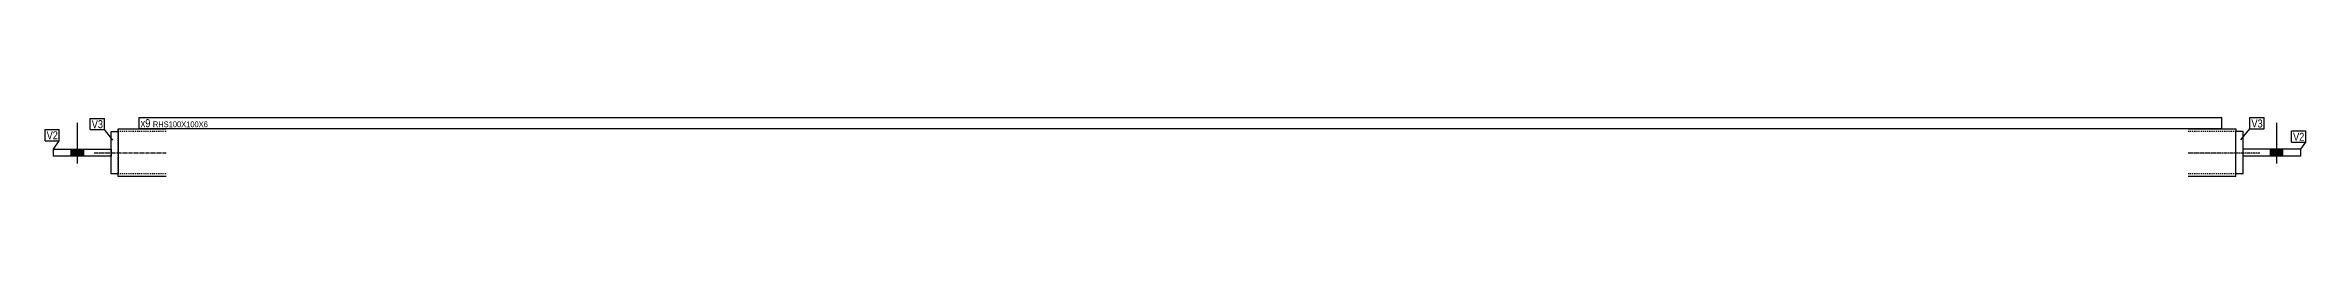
# Model space of a CAD drawing. Header units: millimetres. Extents: x 12 to 15205, y 12 to 391.
# Drawn here: x 12 to 4730, y 12 to 136 of the extents above; entities that cross this region are included whole.
import ezdxf

# ---------------------------------------------------------------- set-up
doc = ezdxf.new("R2010")
doc.units = ezdxf.units.MM
doc.linetypes.add('DXK_LINE_DOT2', pattern=[3.9198, 1.9599, -1.9599])
doc.linetypes.add('DXK_LINE_DOT3', pattern=[5.9187, 2.979, -0.9799, 0.9799, -0.9799])
doc.layers.add('STÅL', color=7, linetype='Continuous')
doc.layers.add('TEKST', color=7, linetype='Continuous')
doc.styles.add('Arial Narrow', font='ARIALN.TTF', dxfattribs={"height": 0.2})

msp = doc.modelspace()

# ---------------------------------------------------------------- hatches: boundary and pattern name
at = {"layer": 'STÅL', "linetype": 'Continuous'}
for points in [[(66.5, 54.5), (92.5, 54.5), (92.5, 69.5), (66.5, 69.5)], [(66.5, 54.5), (92.5, 54.5), (92.5, 69.5), (66.5, 69.5)], [(4682.5, 69.5), (4656.5, 69.5), (4656.5, 54.5), (4682.5, 54.5)], [(4682.5, 69.5), (4656.5, 69.5), (4656.5, 54.5), (4682.5, 54.5)]]:
    msp.add_hatch(color=96, dxfattribs=at).paths.add_polyline_path(points)

# ---------------------------------------------------------------- linework, layer by layer
at = {"layer": 'STÅL', "color": 96, "linetype": 'Continuous'}
for p, q in [((79.5, 39.5), (79.5, 124.5)), ((79.5, 39.5), (79.5, 124.5)), ((4669.5, 39.5), (4669.5, 124.5)), ((4669.5, 39.5), (4669.5, 124.5)), ((66.5, 54.5), (66.5, 69.5)), ((66.5, 54.5), (66.5, 69.5)), ((92.5, 54.5), (92.5, 69.5)), ((92.5, 54.5), (92.5, 69.5)), ((4656.5, 54.5), (4656.5, 69.5)), ((4656.5, 54.5), (4656.5, 69.5)), ((4682.5, 54.5), (4682.5, 69.5)), ((4682.5, 54.5), (4682.5, 69.5))]:
    msp.add_line(p, q, dxfattribs=at)
at = {"layer": 'STÅL', "color": 2, "linetype": 'Continuous'}
for p, q in [((149.5, 18), (149.5, 106)), ((149.5, 106), (164.5, 106)), ((164.5, 106), (164.5, 112)), ((164.5, 112), (264.5, 112)), ((164.5, 106), (164.5, 18)), ((4484.5, 112), (4584.5, 112)), ((4584.5, 112), (4584.5, 111.1)), ((4584.5, 111.1), (4584.5, 108.5)), ((4584.5, 108.5), (4584.5, 106)), ((4599.5, 106), (4584.5, 106)), ((4584.5, 18), (4584.5, 106)), ((4599.5, 18), (4599.5, 106)), ((29.5, 54.5), (29.5, 69.5)), ((29.5, 69.5), (149.5, 69.5)), ((149.5, 54.5), (29.5, 54.5)), ((149.5, 69.5), (149.5, 54.5)), ((4719.5, 69.5), (4599.5, 69.5)), ((4599.5, 54.5), (4599.5, 69.5)), ((4719.5, 54.5), (4599.5, 54.5)), ((4719.5, 54.5), (4719.5, 69.5)), ((164.5, 18), (149.5, 18)), ((164.5, 12.9), (164.5, 18)), ((164.5, 12), (164.5, 12.9)), ((264.5, 12), (164.5, 12)), ((4584.5, 12), (4484.5, 12)), ((4599.5, 18), (4584.5, 18)), ((4584.5, 12), (4584.5, 18))]:
    msp.add_line(p, q, dxfattribs=at)
at = {"layer": 'STÅL', "color": 7, "linetype": 'DXK_LINE_DOT2'}
for p, q in [((164.5, 112), (164.5, 111.1)), ((164.5, 111.1), (164.5, 108.5)), ((264.5, 106), (164.5, 106)), ((164.5, 15.5), (164.5, 106)), ((4584.5, 106), (4484.5, 106)), ((4584.5, 112), (4584.5, 111.1)), ((4584.5, 18), (4584.5, 106)), ((264.5, 18), (164.5, 18)), ((4584.5, 18), (4484.5, 18))]:
    msp.add_line(p, q, dxfattribs=at)
at = {"layer": 'STÅL', "color": 7, "linetype": 'DXK_LINE_DOT3'}
for p, q in [((114.5, 62), (264.5, 62)), ((4484.5, 62), (4634.5, 62))]:
    msp.add_line(p, q, dxfattribs=at)

# ---------------------------------------------------------------- next in the draw order: wipeouts: each hides what was drawn before it
at = {"color": 0}
for points in [[(38.4, 89.9), (38.4, 107.4), (15, 107.4), (15, 89.9)], [(132.6, 113.1), (132.6, 130.6), (109.1, 130.6), (109.1, 113.1)], [(231.5, 115.2), (231.5, 132.7), (211.2, 132.7), (211.2, 115.2)], [(4640.1, 114.6), (4640.1, 132.1), (4616.7, 132.1), (4616.7, 114.6)], [(4727.2, 86.8), (4727.2, 104.3), (4703.7, 104.3), (4703.7, 86.8)]]:
    msp.add_wipeout(points, dxfattribs=at).dxf.layer = 'TEKST'

# ---------------------------------------------------------------- next in the draw order: wipeouts: each hides what was drawn before it
for points in [[(38.4, 89.9), (38.4, 107.4), (15, 107.4), (15, 89.9)], [(132.6, 113.1), (132.6, 130.6), (109.1, 130.6), (109.1, 113.1)], [(231.5, 115.2), (231.5, 132.7), (211.2, 132.7), (211.2, 115.2)], [(4640.1, 114.6), (4640.1, 132.1), (4616.7, 132.1), (4616.7, 114.6)], [(4727.2, 86.8), (4727.2, 104.3), (4703.7, 104.3), (4703.7, 86.8)]]:
    msp.add_wipeout(points, dxfattribs=at).dxf.layer = 'TEKST'

# ---------------------------------------------------------------- next in the draw order: linework, layer by layer
at = {"layer": 'TEKST', "color": 7, "linetype": 'Continuous'}
for p, q in [((12, 110.4), (41.4, 110.4)), ((12, 86.9), (12, 110.4)), ((41.4, 86.9), (41.4, 110.4)), ((106.1, 133.6), (135.6, 133.6)), ((106.1, 110.1), (106.1, 133.6)), ((106.1, 110.1), (135.6, 110.1)), ((135.6, 110.1), (135.6, 133.6)), ((152.8, 88.1), (135.6, 110.1)), ((164.5, 112), (208.2, 112.2)), ((208.2, 112.2), (208.2, 135.7)), ((4594.9, 88.8), (4613.7, 111.6)), ((4613.7, 135.1), (4643.1, 135.1)), ((4613.7, 111.6), (4613.7, 135.1)), ((4613.7, 111.6), (4643.1, 111.6)), ((4643.1, 111.6), (4643.1, 135.1)), ((4700.7, 107.3), (4730.2, 107.3)), ((4700.7, 83.8), (4700.7, 107.3)), ((4730.2, 83.8), (4730.2, 107.3)), ((12, 86.9), (41.4, 86.9)), ((29.5, 69.5), (41.4, 86.9)), ((4700.7, 83.8), (4730.2, 83.8)), ((4719.5, 69.5), (4730.2, 83.8))]:
    msp.add_line(p, q, dxfattribs=at)

# ---------------------------------------------------------------- next in the draw order: texts
at = {"layer": 'TEKST', "color": 3, "style": 'Arial Narrow'}
for s, p in [('V2', (15, 89.9)), ('V3', (109.1, 113.1)), ('V3', (4616.7, 114.6)), ('V2', (4703.7, 86.8))]:
    msp.add_text(s, height=16.7, dxfattribs=at).set_placement(p)

# ---------------------------------------------------------------- next in the draw order: wipeouts: each hides what was drawn before it
at = {"color": 0}
msp.add_wipeout([(4552.2, 115.2), (4552.2, 127.7), (236.7, 127.7), (236.7, 115.2)], dxfattribs=at).dxf.layer = 'TEKST'

# ---------------------------------------------------------------- next in the draw order: wipeouts: each hides what was drawn before it
msp.add_wipeout([(4552.2, 115.2), (4552.2, 127.7), (236.7, 127.7), (236.7, 115.2)], dxfattribs=at).dxf.layer = 'TEKST'

# ---------------------------------------------------------------- next in the draw order: linework, layer by layer
at = {"layer": 'TEKST', "color": 7, "linetype": 'Continuous'}
for p, q in [((208.2, 135.7), (4555.2, 135.7)), ((208.2, 112.2), (4555.2, 112.2)), ((4555.2, 112.2), (4555.2, 135.7))]:
    msp.add_line(p, q, dxfattribs=at)

# ---------------------------------------------------------------- next in the draw order: texts
at = {"layer": 'TEKST', "color": 3, "style": 'Arial Narrow'}
for s, height, p in [('x9', 16.7, (211.2, 115.2)), ('RHS100X100X6', 11.93, (236.7, 115.2))]:
    msp.add_text(s, height=height, dxfattribs=at).set_placement(p)

doc.saveas('drawing.dxf')
